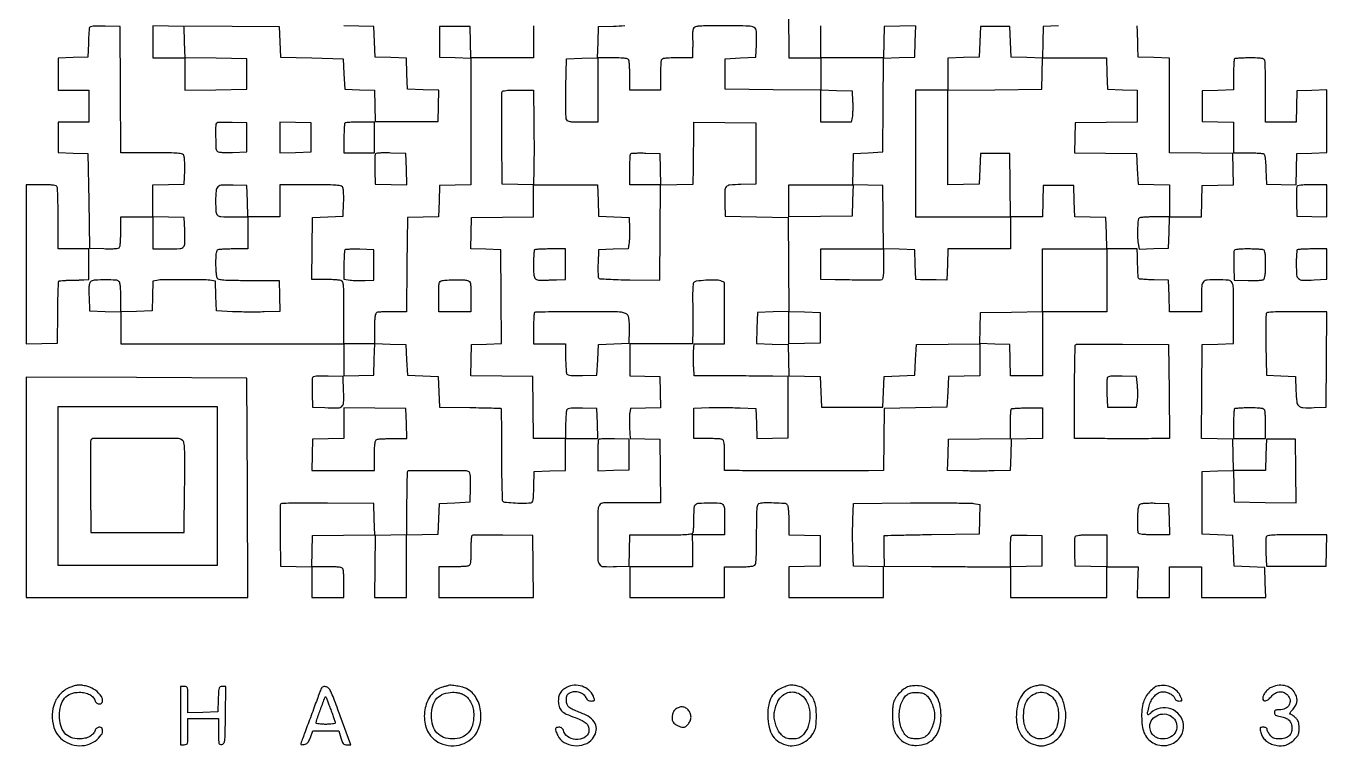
# Model space of a CAD drawing. Extents: x 179 to 1071, y 112 to 1107.
# Drawn here: x 179 to 1071, y 112 to 606 of the extents above; entities that cross this region are included whole.
import ezdxf

# ---------------------------------------------------------------- set-up
doc = ezdxf.new("R2010")
doc.units = 0

msp = doc.modelspace()

# ---------------------------------------------------------------- linework, layer by layer
for points in [[(701.763853, 616.25), (702.027706, 584), (713.013853, 584), (724, 584), (724, 573.033832), (724, 562.067663), (734.75, 561.783832), (745.5, 561.5), (745.80649, 554, -0.008667), (745.879612, 550.890231, -0.00841), (745.846169, 547.748438, -0.008349), (745.724159, 544.987404, -0.030569), (745.511177, 543.25), (744.909374, 540), (734.454687, 540), (724, 540), (724, 550.986336), (724, 561.972671), (691.25, 562.236336), (658.5, 562.5), (658.5, 573), (658.5, 583.5), (669, 584), (679.5, 584.5), (679.795054, 593, 0.016903), (679.80328, 602.188156, 0.255101), (678.236855, 604.84663, 0.131811), (674.599929, 605.879396, 0.003643), (658.048336, 606, 0.001581), (644.770442, 605.958023, 0.021771), (639.964414, 605.718206, 0.070952), (637.582356, 605.147734, 0.225389), (636.494003, 603.981105, 0.035382), (636.260622, 603.013169, 0.017257), (636.094141, 601.752999, 0.017024), (636.010603, 600.424388, 0.023585), (636.032578, 599.231105, -0.011301), (636.095157, 597.775747, -0.00305), (636.128115, 595.466325, -0.003086), (636.133357, 592.843143, -0.003194), (636.105963, 590.25), (636, 584), (625.606989, 584, 0.005351), (620.039857, 583.940414, 0.030363), (617.086379, 583.69735, 0.063068), (615.398405, 583.23239, 0.205218), (614.606989, 582.418213, 0.07203), (614.367894, 581.361889, 0.005915), (614.178303, 578.534475, 0.007831), (614.044305, 575.140776, 0.005951), (614, 571.418213), (614, 562), (603.5, 562), (593, 562), (593, 571.418213, 0.005951), (592.955695, 575.140776, 0.007831), (592.821697, 578.534475, 0.005915), (592.632106, 581.361889, 0.07203), (592.393011, 582.418213, 0.205218), (591.601595, 583.23239, 0.063068), (589.913621, 583.69735, 0.030363), (586.960143, 583.940414, 0.005351), (581.393011, 584), (571, 584), (571, 562), (571, 540), (560.519052, 540, -0.003689), (553.909746, 540.04877, -0.046635), (551.43623, 540.316854, -0.147729), (550.195751, 540.985695, -0.136351), (549.485341, 542.25, -0.054895), (549.275402, 543.840683, -0.002293), (549.178292, 549.567187, -0.003942), (549.14779, 556.365834, -0.002788), (549.216289, 564), (549.5, 583.5), (560.216508, 583.783492), (570.933016, 584.066984), (571.216508, 594.783492), (571.5, 605.5), (581.7397, 605.784869, 0.013482), (589.526579, 606.211819, 0.195806)], [(527, 606), (527, 595), (527, 584), (505.533832, 584), (484.067663, 584), (483.783832, 594.75), (483.5, 605.5), (473, 605.5), (462.5, 605.5), (462.5, 595), (462.5, 584.5), (473.25, 584.216168), (484, 583.932337), (484, 540.5), (484, 497.067663), (473.25, 496.783832), (462.5, 496.5), (462.216508, 485.783492), (461.933016, 475.066984), (451.216508, 474.783492), (440.5, 474.5), (440.236147, 442.25), (439.972294, 410), (430.567934, 410, 0.005959), (426.850679, 409.955694, 0.007839), (423.461455, 409.821697, 0.005926), (420.637792, 409.632097, 0.072001), (419.581787, 409.393011, 0.205218), (418.76761, 408.601595, 0.063068), (418.30265, 406.913621, 0.030363), (418.059586, 403.960143, 0.005351), (418, 398.393011), (418, 388), (407.5, 388), (397, 388), (396.93983, 398.25, -0.001364), (396.925152, 402.921535, -0.000796), (396.931747, 408.523171, -0.000795), (396.956201, 414.132298, -0.001348), (396.996809, 418.828882, 0.008224), (396.97378, 423.339436, 0.017154), (396.777643, 426.847205, 0.017952), (396.447451, 429.452605, 0.133475), (395.934534, 430.578882, 0.152021), (394.880504, 431.26395, 0.036769), (392.81849, 431.684313, 0.024666), (389.684896, 431.930106, 0.007239), (384.857668, 432), (374.960225, 432), (375.230112, 453.25), (375.5, 474.5), (386, 475), (396.5, 475.5), (396.788859, 484.850715, 0.009044), (396.84141, 488.957683, 0.018924), (396.703614, 492.150171, 0.020746), (396.412685, 494.513859, 0.132968), (395.916414, 495.600715, 0.187865), (394.579487, 496.342704, 0.017968), (390.800518, 496.719338, 0.013237), (384.74328, 496.94316, 0.002616), (373.877555, 497), (353, 497), (353, 486), (353, 475), (342.033832, 475), (331.067663, 475), (330.783832, 485.75), (330.5, 496.5), (321.016285, 496.790619, 0.017925), (313.519885, 496.751542, 0.175691), (310.639426, 495.571246, 0.189346), (309.298433, 492.863334, 0.02139), (309, 485.890658, 0.012979), (309.192257, 478.485597, 0.193698), (310.260972, 476.183151, 0.179435), (312.661863, 475.172378, 0.010847), (320.606989, 475), (331, 475), (331, 464), (331, 453), (321.581787, 453, 0.005951), (317.859224, 452.955695, 0.007831), (314.465525, 452.821697, 0.005915), (311.638111, 452.632106, 0.07203), (310.581787, 452.393011, 0.190061), (309.785864, 451.663266, 0.071459), (309.315682, 450.197627, 0.035402), (309.070745, 447.679954, 0.006995), (309.015313, 443.143011, 0.010026), (309.089934, 439.724252, 0.013065), (309.302617, 436.601572, 0.010699), (309.601717, 434.024175, 0.107124), (309.971868, 433.011278, 0.213937), (311.196866, 432.199067, 0.023054), (314.656671, 431.78939, 0.014653), (320.462635, 431.542734, 0.002402), (331.706555, 431.448861), (352.5, 431.375166), (352.783193, 420.750572), (353.066386, 410.125978), (342.283193, 409.812989, -0.005957), (337.359396, 409.728763, -0.003444), (331.436313, 409.738815, -0.003441), (325.492668, 409.830753, -0.005769), (320.5, 410), (309.5, 410.5), (309.215811, 420.678054), (308.931622, 430.856108), (306.215811, 431.332062, 0.040289), (301.431141, 431.778111, 0.002526), (287.244385, 431.882648, 0.002188), (272.891241, 431.853095, 0.049504), (268.784189, 431.418763), (266.068378, 430.856108), (265.784189, 420.678054), (265.5, 410.5), (254.75, 410.216168), (244, 409.932337), (244, 419.843724, 0.007947), (243.9286, 424.33588, 0.020517), (243.692717, 427.569624, 0.024035), (243.322108, 429.838645, 0.170606), (242.75, 430.776142, 0.161872), (240.575079, 431.604626, 0.009909), (233.540202, 431.767716, 0.01196), (226.589914, 431.624825, 0.111422), (223.714442, 430.840142, 0.149979), (222.780465, 429.904911, 0.086966), (222.286502, 428.381197, 0.03711), (222.110229, 425.706652, 0.005268), (222.214442, 420.195786), (222.5, 410.5), (233.25, 410.216168), (244, 409.932337), (244, 398.966168), (244, 388), (320.5, 388), (397, 388), (397, 376.965017), (397, 365.930034), (407.25, 366.215017), (417.5, 366.5), (417.784171, 377.283485), (418.068343, 388.06697), (428.784171, 387.783485), (439.5, 387.5), (440, 377), (440.5, 366.5), (451, 366), (461.5, 365.5), (462, 355), (462.5, 344.5), (483.414282, 344.252384, -0.001613), (491.458792, 344.131188, -0.002619), (498.29212, 343.97038, -0.000395), (504.342878, 343.791482, -0.191037), (504.693248, 343.640085, -0.195791), (504.842618, 343.285515, -0.000187), (504.947117, 334.309265, -0.001812), (505.023944, 324.256515, -0.001106), (505.045373, 312.387701, 0.002429), (505.09849, 300.456831, 0.003811), (505.272153, 290.201511, 0.00108), (505.510101, 281.29643, 0.134831), (505.835026, 280.234465, 0.229937), (507.093376, 279.456348, 0.008001), (512.983208, 278.949801, 0.015289), (519.356243, 278.699747, 0.019668), (525.216168, 278.879639, 0.241101), (526.132555, 279.432929, 0.093391), (526.682064, 280.857316, 0.03447), (527.001839, 283.674162, 0.004432), (527.216168, 289.75), (527.5, 300.5), (538.25, 300.783832), (549, 301.067663), (549, 312.033832), (549, 323), (560.034983, 323), (571.069966, 323), (570.784983, 333.25), (570.5, 343.5), (560.582645, 343.788231, 0.006827), (555.804805, 343.861823, 0.023663), (552.717063, 343.721018, 0.033714), (550.705135, 343.395734, 0.19692), (549.847958, 342.788231, 0.113964), (549.524772, 341.869999, 0.008157), (549.266219, 339.16123, 0.011132), (549.080746, 335.886984, 0.008167), (549.015313, 332.25), (549, 323), (538.019888, 323), (527.039775, 323), (526.769888, 344.25), (526.5, 365.5), (505.216371, 365.769986), (483.932742, 366.039971), (484.216371, 376.769986), (484.5, 387.5), (494.763807, 387.785136), (505.027613, 388.070271), (504.763807, 420.285136), (504.5, 452.5), (494.216527, 452.785353), (483.933054, 453.070705), (484.216527, 463.785353), (484.5, 474.5), (505.75, 474.769888), (527, 475.039775), (527, 486.019888), (527, 497), (548.966168, 497), (570.932337, 497), (571.216168, 486.25), (571.5, 475.5), (582, 475), (592.5, 474.5), (592.748108, 467, -0.007598), (592.803647, 463.89277, -0.007406), (592.765608, 460.758588, -0.007333), (592.651042, 458.007093, -0.027302), (592.459277, 456.284554), (591.922339, 453.069109), (581.711169, 452.784554), (571.5, 452.5), (571.210352, 443.089648, 0.008052), (571.156644, 439.42805, 0.011912), (571.237748, 436.217744, 0.007189), (571.406745, 433.558231, 0.182207), (571.710352, 432.910471, 0.180444), (572.430624, 432.593135, 0.001702), (578.289916, 432.273246, 0.005423), (585.085108, 431.99931, 0.003449), (593, 431.820823), (613.5, 431.5), (613.763623, 464.217376), (614.027245, 496.934753), (625.263623, 497.217376), (636.5, 497.5), (636.628498, 508.5, -0.000011), (636.686514, 513.456964, -0.000007), (636.754941, 519.28553, -0.000007), (636.822713, 525.044777, -0.000012), (636.878498, 529.769888), (637, 540.039775), (658.25, 539.769888), (679.5, 539.5), (679.5, 518.5), (679.5, 497.5), (669.2603, 497.215131, 0.013827), (661.45705, 496.781878, 0.200378), (659.051258, 495.533568, 0.174565), (658.074823, 492.86687, 0.010012), (658.204946, 484), (658.5, 475.5), (680, 475), (701.5, 474.5), (701.763808, 442.283972), (702.027617, 410.067944), (691.263808, 409.783972), (680.5, 409.5), (680.216515, 398.784171), (679.93303, 388.068343), (690.716515, 387.784171), (701.5, 387.5), (701.783492, 376.783492), (702.066984, 366.066984), (712.783492, 365.783492), (723.5, 365.5), (724, 355), (724.5, 344.5), (745.5, 344.5), (766.5, 344.5), (767, 355), (767.5, 365.5), (778, 366), (788.5, 366.5), (789, 377), (789.5, 387.5), (811.25, 387.769502), (833, 388.039005), (833, 377.053334), (833, 366.067663), (822.25, 365.783832), (811.5, 365.5), (811, 355), (810.5, 344.5), (789, 344), (767.5, 343.5), (767.230112, 322.25), (766.960225, 301), (756.730112, 300.950307, -0.001141), (744.283234, 300.918239, -0.000117), (714.832435, 300.916414, -0.000146), (685.456388, 300.930018, -0.000653), (668.25, 300.965483), (658, 301), (658, 311.393011, 0.005351), (657.940414, 316.960143, 0.030363), (657.69735, 319.913621, 0.063068), (657.23239, 321.601595, 0.205218), (656.418213, 322.393011, 0.070946), (655.373807, 322.631778, 0.006338), (652.68135, 322.821697, 0.008159), (649.449196, 322.955669, 0.006277), (645.918213, 323), (637, 323), (637, 333.435662), (637, 343.871323), (647.364997, 344.185662, -0.006238), (652.119169, 344.270498, -0.003526), (657.882746, 344.260788, -0.003519), (663.695685, 344.169083, -0.005772), (668.614997, 344), (679.5, 343.5), (679.785353, 333.216527), (680.070705, 322.933054), (690.785353, 323.216527), (701.5, 323.5), (701.5, 344.5), (701.5, 365.5), (691, 365.703106, 0.002222), (685.531129, 365.784588, 0.00067), (677.221404, 365.860325, 0.000672), (667.90201, 365.920247, 0.00073), (658.838821, 365.953106), (637.177642, 366), (636.838821, 371.75, -0.008521), (636.73075, 374.332966, -0.005363), (636.688317, 377.353125, -0.005383), (636.710439, 380.325789, -0.009826), (636.80226, 382.75), (637.104519, 388), (647.55226, 388), (658, 388), (658, 409.024751), (658, 430.049502), (655.402241, 431.037168, 0.089812), (651.769348, 431.713937, 0.018315), (645.205089, 431.506493, 0.013048), (638.612497, 430.882879, 0.216562), (636.775859, 429.764536, 0.128096), (636.442793, 428.830441, 0.007465), (636.220914, 425.787083, 0.010923), (636.088633, 422.11438, 0.007797), (636.094546, 418, -0.002307), (636.153254, 413.272039, -0.001431), (636.180693, 407.720313, -0.001435), (636.176371, 402.239789, -0.00259), (636.136688, 397.75), (636, 388), (614.5, 388), (593, 388), (593, 377.034983), (593, 366.069966), (603.25, 365.784983), (613.5, 365.5), (613.783473, 354.785353), (614.066946, 344.070705), (603.791339, 343.785353), (593.515732, 343.5), (593.007866, 340.64126, 0.031897), (592.831638, 339.075052, 0.007663), (592.74548, 336.461117, 0.007839), (592.739627, 333.451725, 0.007699), (592.827811, 330.425384), (593.155621, 323.068248), (603.327811, 322.784124), (613.5, 322.5), (613.769502, 300.75), (614.039005, 279), (604.269502, 278.881396, -0.00267), (599.829349, 278.851207, -0.00158), (594.53079, 278.860221, -0.00158), (589.242198, 278.902645, -0.002715), (584.835316, 278.975862, 0.015625), (575.026966, 278.88558, 0.247224), (572.231706, 277.265838, 0.137115), (571.131394, 273.556388, 0.003956), (571, 256.951664, 0.003643), (571.120604, 240.400071, 0.131811), (572.15337, 236.763145, 0.255101), (574.811844, 235.19672, 0.016903), (584, 235.204946), (592.5, 235.5), (592.783832, 246.25), (593.067663, 257), (614.426843, 257, 0.002049), (626.527804, 257.049581, 0.015924), (632.170055, 257.275619, 0.030077), (635.33804, 257.696308, 0.258602), (636.393011, 258.581787, 0.070792), (636.631732, 259.624523, 0.006399), (636.821697, 262.298855, 0.008206), (636.955666, 265.509236, 0.006324), (637, 269.0144, -0.013474), (637.179321, 275.667368, -0.192867), (638.15893, 277.775752, -0.178564), (640.356168, 278.708327, -0.011241), (647.5, 278.890559, -0.012975), (654.67426, 278.72606, -0.197542), (656.878189, 277.691359, -0.17721), (657.840537, 275.356967, -0.010061), (658, 267.432612), (658, 257), (646.939812, 257), (635.879624, 257), (636.005865, 248.25, -0.001027), (636.04936, 244.734939, -0.001212), (636.07562, 241.409375, -0.001058), (636.085045, 238.601305, -0.007648), (636.066053, 237.25), (636, 235), (614.5, 235), (593, 235), (593, 224.5), (593, 214), (625.5, 214), (658, 214), (658, 224.5), (658, 235), (667.8, 235, 0.008695), (672.071747, 235.074295, 0.018472), (675.369558, 235.311224, 0.019349), (677.799696, 235.671932, 0.150969), (678.8, 236.2, 0.17439), (679.389768, 237.45245, 0.009688), (679.720287, 241.827164, 0.01072), (679.937595, 248.106122, 0.003289), (680, 257.593011, -0.002197), (680.050113, 268.997733, -0.01678), (680.277098, 274.354935, -0.03233), (680.70203, 277.358607, -0.255133), (681.581787, 278.393011, -0.087326), (684.868036, 279.032511, -0.012209), (691.81935, 278.98781, -0.008428), (698.924892, 278.648595, -0.182186), (700.8, 277.8, -0.150842), (701.32772, 276.800954, -0.01939), (701.688563, 274.376818, -0.018512), (701.925628, 271.088767, -0.008739), (702, 266.833832), (702, 257.067663), (712.75, 256.783832), (723.5, 256.5), (723.5, 246), (723.5, 235.5), (712.75, 235.216168), (702, 234.932337), (702, 224.466168), (702, 214), (734.5, 214), (767, 214), (767, 224.465017), (767, 234.930034), (756.75, 235.215017), (746.5, 235.5), (746, 246.25, -0.007319), (745.844124, 251.143845, -0.004301), (745.79375, 257, -0.004301), (745.844124, 262.856155, -0.007319), (746, 267.75), (746.5, 278.5), (785.5, 278.793658, -0.00153), (800.753032, 278.861826, -0.00218), (814.302248, 278.821847, -0.001205), (825.751832, 278.710561, -0.032341), (828.78425, 278.477249), (833.0685, 277.867182), (832.78425, 267.683591), (832.5, 257.5), (800, 256.965202, 0.000606), (787.518409, 256.744669, 0.000998), (776.963161, 256.524285, 0.000068), (767.475734, 256.305952, 0.157185), (767.215017, 256.215202, 0.234244), (767.1028, 255.990866, 0.000908), (767.097461, 253.052278, 0.004294), (767.126293, 249.695103, 0.002655), (767.215017, 245.75), (767.5, 235.5), (800, 235.282624, 0.000109), (813.230954, 235.197011, 0.000118), (826.110937, 235.119518, 0.000111), (837.151515, 235.05815, 0.000575), (843.25, 235.032624), (854, 235), (854, 224.5), (854, 214), (887, 214), (920, 214), (920, 224.5), (920, 235), (930.75, 235.00211), (941.5, 235.00422), (941.185662, 224.50211), (940.871323, 214), (951.935662, 214), (963, 214), (963, 224.5), (963, 235), (974, 235), (985, 235), (985, 224.5), (985, 214), (1007.034983, 214), (1029.069966, 214), (1028.784983, 224.25), (1028.5, 234.5), (1018, 235), (1007.5, 235.5), (1007, 246), (1006.5, 256.5), (996, 257), (985.5, 257.5), (985.5, 279), (985.5, 300.5), (996.215829, 300.783485), (1006.931657, 301.06697), (1007.215829, 290.283485), (1007.5, 279.5), (1028.769558, 279.230055), (1050.039116, 278.960111), (1049.769558, 300.730055), (1049.5, 322.5), (1039.5, 322.5), (1029.5, 322.5), (1029.216168, 311.75), (1028.932337, 301), (1018, 301), (1007.067663, 301), (1006.783832, 311.75), (1006.5, 322.5), (995.736192, 322.783972), (984.972383, 323.067944), (985.236192, 355.283972), (985.5, 387.5), (996.25, 387.783832), (1007, 388.067663), (1007, 409.425424, 0.003011), (1006.898961, 426.201687, 0.114222), (1006.008379, 429.848775, 0.257962), (1003.593659, 431.496944, 0.020984), (995.66448, 431.909946, 0.021827), (988.997011, 431.686028, 0.193554), (986.412501, 430.406825, 0.168142), (985.238479, 427.595967, 0.015622), (985, 419.964816), (985, 410), (974.033832, 410), (963.067663, 410), (962.783832, 420.75), (962.5, 431.5), (952.560598, 431.772735, -0.005103), (948.710893, 431.917699, -0.007801), (945.376729, 432.129521, -0.003444), (942.555841, 432.372536, -0.174895), (942.062331, 432.604335, -0.174373), (941.694292, 433.38585, -0.008212), (941.462677, 436.333159, -0.008696), (941.264525, 440.772269, -0.002012), (941.091064, 448.25), (941, 453), (930.533832, 453), (920.067663, 453), (919.783832, 463.75), (919.5, 474.5), (908.783492, 474.783492), (898.066984, 475.066984), (897.783492, 485.783492), (897.5, 496.5), (887, 496.5), (876.5, 496.5), (876.216168, 485.75), (875.932337, 475), (864.985671, 475), (854.039005, 475), (853.769502, 496.75), (853.5, 518.5), (843.5, 518.5), (833.5, 518.5), (833, 508), (832.5, 497.5), (821.75, 497.216168), (811, 496.932337), (811, 529.452315), (811, 561.972294), (843.25, 562.236147), (875.5, 562.5), (875.783832, 573.25), (876.067663, 584), (898, 584), (919.932337, 584), (920.216168, 573.25), (920.5, 562.5), (930.75, 562.215017), (941, 561.930034), (941, 550.984905), (941, 540.039775), (919.75, 539.769888), (898.5, 539.5), (898.215238, 529.269989), (897.930475, 519.039978), (919.215238, 518.769989), (940.5, 518.5), (941, 508), (941.5, 497.5), (952.25, 497.216168), (963, 496.932337), (963, 485.966168), (963, 475), (953.25, 474.984687, 0.006985), (949.434444, 474.925385, 0.009869), (946.039527, 474.758058, 0.006436), (943.21842, 474.526619, 0.123654), (942.395198, 474.234687, 0.22733), (941.570843, 472.849709, 0.011236), (941.203683, 467.407237, 0.018767), (941.161059, 461.616622, 0.030427), (941.608262, 456.716051), (942.187267, 452.932101), (952.343634, 453.216051), (962.5, 453.5), (962.783832, 464.25), (963.067663, 475), (974, 475), (984.932337, 475), (985.216168, 485.75), (985.5, 496.5), (996.283485, 496.784171), (1007.06697, 497.068343), (1006.783485, 507.784171), (1006.5, 518.5), (984.75, 518.769502), (963, 519.039005), (963, 551.485671), (963, 583.932337), (952.25, 584.216168), (941.5, 584.5), (941.3804, 591.5, 0.000823), (941.325049, 594.454977, 0.000719), (941.257628, 597.545313, 0.000723), (941.188645, 600.337865, 0.002154), (941.1304, 602.25), (941, 606)], [(887, 606), (876.5, 605.5), (876.215829, 594.716515), (875.931657, 583.93303), (865.215829, 584.216515), (854.5, 584.5), (854, 595), (853.5, 605.5), (843.5, 605.5), (833.5, 605.5), (833, 595), (832.5, 584.5), (821.75, 584.216168), (811, 583.932337), (811, 572.966168), (811, 562), (800, 562), (789, 562), (789, 518.5), (789, 475), (821.5, 475), (854, 475), (854, 464), (854, 453), (832.533832, 453), (811.067663, 453), (810.783832, 442.279882), (810.5, 431.559765), (803, 431.722392, 0.000144), (799.892804, 431.78887, 0.000141), (796.758714, 431.854135, 0.000139), (794.005162, 431.909938, 0.000526), (792.284983, 431.942509), (789.069966, 432), (788.784983, 442.25), (788.5, 452.5), (777.769409, 452.783635), (767.038817, 453.06727), (766.769409, 474.783635), (766.5, 496.5), (756.216527, 496.785353), (745.933054, 497.070705), (746.216527, 507.785353), (746.5, 518.5), (756.5, 519), (766.5, 519.5), (766.763809, 551.716308), (767.027617, 583.932617), (777.763809, 584.216308), (788.5, 584.5), (788.783492, 595.216508), (789.066984, 605.933016)]]:
    msp.add_lwpolyline(points, format="xyb")
for points in [[(222.498782, 604.785181, 0.066218), (222.303614, 603.892437, 0.003802), (222.091725, 601.086897, 0.005744), (221.902716, 597.73264, 0.004185), (221.766667, 594), (221.5, 584.5), (211.25, 584.215017), (201, 583.930034), (201, 572.965017), (201, 562), (211.5, 562), (222, 562), (222, 551), (222, 540), (211.5, 540), (201, 540), (201, 529.534983), (201, 519.069966), (211.25, 518.784983), (221.5, 518.5), (222, 486), (222.5, 453.5), (232.417355, 453.211769, 0.006827), (237.195195, 453.138177, 0.023663), (240.282937, 453.278982, 0.033714), (242.294865, 453.604266, 0.19692), (243.152042, 454.211769, 0.115445), (243.475649, 455.139851, 0.007585), (243.733781, 457.985645, 0.010675), (243.919286, 461.421391, 0.007755), (243.984687, 465.25), (244, 475), (255, 475), (266, 475), (266, 464), (266, 453), (276.480948, 453, 0.01319), (284.50249, 453.211645, 0.203196), (286.933469, 454.397028, 0.179688), (287.928151, 457.034911, 0.009927), (287.795054, 466), (287.5, 474.5), (276.75, 474.783832), (266, 475.067663), (266, 486), (266, 496.932337), (276.75, 497.216168), (287.5, 497.5), (287.788859, 506.850715, 0.009044), (287.84141, 510.957683, 0.018924), (287.703614, 514.150171, 0.020746), (287.412685, 516.513859, 0.132968), (286.916414, 517.600715, 0.187846), (285.579686, 518.342659, 0.017979), (281.802428, 518.719322, 0.013243), (275.747993, 518.943154, 0.002617), (264.888178, 519), (244.021245, 519), (243.760623, 562.25), (243.5, 605.5), (233.232115, 605.785181, 0.00611), (228.2113, 605.863241, 0.024061), (225.121496, 605.724765, 0.036106), (223.18843, 605.402722, 0.251634)], [(1007.666667, 583.333333, 0.178489), (1007.399823, 582.754766, 0.004541), (1007.195833, 579.837021, 0.009138), (1007.048278, 576.362473, 0.006042), (1007, 572.367165), (1007, 562.067663), (996.25, 561.783832), (985.5, 561.5), (985.5, 551), (985.5, 540.5), (996.25, 540.216168), (1007, 539.932337), (1007, 529.466168), (1007, 519), (1016.75, 518.984687, -0.007309), (1020.573123, 518.922789, -0.010173), (1023.991726, 518.747767, -0.006962), (1026.827893, 518.504905, -0.117226), (1027.711195, 518.199653, -0.199883), (1028.262532, 517.411, -0.01918), (1028.684251, 515.055937, -0.019108), (1029.012968, 511.800174, -0.00836), (1029.211195, 507.464966), (1029.5, 497.5), (1039.715817, 497.215394), (1049.931635, 496.930789), (1050.215817, 507.715394), (1050.5, 518.5), (1060.75, 518.784983), (1071, 519.069966), (1071, 540.569966), (1071, 562.069966), (1060.75, 561.784983), (1050.5, 561.5), (1050.216168, 550.75), (1049.932337, 540), (1039.466168, 540), (1029, 540), (1029, 560.418213, 0.002771), (1028.956005, 568.357109, 0.004125), (1028.821697, 575.303225, 0.001841), (1028.636631, 581.220565, 0.083055), (1028.393011, 582.418213, 0.199759), (1027.624187, 583.225925, 0.066055), (1026.020372, 583.693741, 0.032092), (1023.231606, 583.939041, 0.005893), (1018.059678, 584, 0.006396), (1014.284117, 583.951702, 0.009619), (1010.994614, 583.804167, 0.005003), (1008.240534, 583.599816, 0.177151)], [(527.212814, 540.25, -0.001716), (527.301905, 531.132023, -0.001561), (527.332164, 521.721414, -0.001561), (527.306664, 513.305981, -0.005048), (527.215829, 507.716515), (526.931657, 496.93303), (516.215829, 497.216515), (505.5, 497.5), (505.235201, 528.490243, -0.00149), (505.168607, 540.460077, -0.00234), (505.19019, 550.747155, -0.000598), (505.261817, 559.729866, -0.089548), (505.453816, 560.740243, -0.248921), (506.146853, 561.343758, -0.028577), (508.253878, 561.708473, -0.022038), (511.481017, 561.93535, -0.006529), (516.431429, 562), (526.925628, 562)], [(309.699448, 539.366114, 0.195866), (309.0487, 537.820769, 0.004871), (309.033171, 530.011814, 0.006232), (309.18804, 522.352479, 0.133966), (309.847958, 520.211769, 0.19692), (310.705135, 519.604266, 0.033714), (312.717063, 519.278982, 0.023663), (315.804805, 519.138177, 0.006827), (320.582645, 519.211769), (330.5, 519.5), (330.5, 529.5), (330.5, 539.5), (320.449448, 539.782781, 0.006672), (316.547259, 539.840477, 0.010046), (313.145783, 539.777033, 0.005301), (310.300668, 539.636532, 0.183378)], [(397.666667, 539.333333, 0.177413), (397.400114, 538.758552, 0.004912), (397.195833, 535.973958, 0.009526), (397.048294, 532.649913, 0.006327), (397, 528.833333), (397, 519), (407.5, 519), (418, 519), (418, 529.5), (418, 540), (408.166667, 540, 0.006327), (404.350087, 539.951706, 0.009526), (401.026042, 539.804167, 0.004912), (398.241448, 539.599886, 0.177413)], [(418.442274, 517.710164, 0.081166), (418.248144, 516.773814, 0.005233), (418.158783, 513.980936, 0.007531), (418.137174, 510.634259, 0.005535), (418.210159, 506.924983), (418.5, 497.5), (429.284178, 497.215822), (440.068357, 496.931643), (439.784178, 507.715822), (439.5, 518.5), (429.232115, 518.785181, 0.005823), (424.049899, 518.868732, 0.025951), (421.012272, 518.724596, 0.043922), (419.172333, 518.376284, 0.236652)], [(613.783832, 507.75), (614.067663, 497), (603.533832, 497), (593, 497), (593, 507.333333, -0.006326), (593.050742, 511.343969, -0.009524), (593.20576, 514.83701, -0.00491), (593.420396, 517.763196, -0.177417), (593.700461, 518.367127, -0.182377), (594.297812, 518.637197, -0.005798), (597.000338, 518.778463, -0.010544), (600.240283, 518.841782, -0.007041), (603.950461, 518.783794), (613.5, 518.5)], [(179, 442.466168), (179, 387.932337), (189.75, 388.216168), (200.5, 388.5), (200.750715, 409.417382, -0.002433), (200.88652, 417.475837, -0.003897), (201.089499, 424.351999, -0.000871), (201.324466, 430.366282, -0.188332), (201.551954, 430.885288, -0.168138), (202.01207, 431.108821, -0.006586), (203.908523, 431.31042, -0.011054), (206.194546, 431.472143, -0.007516), (208.801239, 431.559471, 0.001288), (211.604257, 431.61844, 0.001184), (214.486927, 431.693346, 0.001182), (217.057502, 431.772316, 0.003909), (218.75, 431.841565), (222, 432), (222, 442.5), (222, 453), (211.5, 453), (201, 453), (201, 473.418213, 0.002771), (200.956005, 481.357109, 0.004125), (200.821697, 488.303225, 0.001841), (200.636631, 494.220565, 0.083055), (200.393011, 495.418213, 0.205218), (199.601595, 496.23239, 0.063068), (197.913621, 496.69735, 0.030363), (194.960143, 496.940414, 0.005351), (189.393011, 497), (179, 497)], [(1050.428774, 495.674983, 0.081654), (1050.239658, 494.758353, 0.005045), (1050.154817, 491.970602, 0.007376), (1050.136178, 488.631743, 0.005394), (1050.210159, 484.924983), (1050.5, 475.5), (1060.75, 475.215017), (1071, 474.930034), (1071, 485.965017), (1071, 497), (1060.968615, 497, 0.006617), (1056.110732, 496.935704, 0.024652), (1053.062387, 496.704307, 0.036397), (1051.136967, 496.31837, 0.237787)], [(397.700461, 452.367127, 0.175911), (397.420808, 451.768672, 0.00544), (397.20576, 449.017239, 0.010058), (397.050765, 445.722285, 0.006723), (397, 441.946877), (397, 432.227088), (401.25, 431.678733, 0.016067), (403.301178, 431.480832, 0.00715), (406.014062, 431.345746, 0.007069), (408.891945, 431.284394, 0.009493), (411.5, 431.31519), (417.5, 431.5), (417.5, 442), (417.5, 452.5), (407.950461, 452.783794, 0.007041), (404.240283, 452.841782, 0.010544), (401.000338, 452.778463, 0.005798), (398.297812, 452.637197, 0.182377)], [(527.666667, 452.333333, 0.175801), (527.400534, 451.764128, 0.005479), (527.195833, 449.156801, 0.010096), (527.048318, 446.033718, 0.006752), (527, 442.455778, 0.012108), (527.161136, 435.802876, 0.114126), (527.933682, 433.072111, 0.219646), (529.629927, 431.821263, 0.061397), (533, 431.549936, -0.002153), (534.76833, 431.61716, -0.000756), (537.307812, 431.698908, -0.000751), (540.100539, 431.780385, -0.000879), (542.75, 431.849041), (549, 432), (549, 442.5), (549, 453), (538.666667, 453, 0.006022), (534.658388, 452.951724, 0.009111), (531.172917, 452.804167, 0.004516), (528.245497, 452.600197, 0.178563)], [(767, 442.606989, -0.0065), (766.936231, 437.702047, -0.022428), (766.711209, 434.531327, -0.029444), (766.349607, 432.481031, -0.270044), (765.75, 431.851361, -0.06828), (764.222702, 431.626786, -0.002478), (758.328153, 431.599147, -0.002922), (749.432591, 431.653525, -0.000602), (733.75, 431.859937), (724, 432), (724, 442.5), (724, 453), (745.5, 453), (767, 453)], [(1007.428774, 451.674983, 0.081576), (1007.239739, 450.759462, 0.005094), (1007.154817, 447.988533, 0.007418), (1007.136181, 444.669392, 0.005431), (1007.210159, 440.986027), (1007.5, 431.622087), (1016.955148, 431.358856, 0.009479), (1020.890294, 431.323927, 0.016315), (1024.164352, 431.463843, 0.014932), (1026.70852, 431.732474, 0.140327), (1027.705148, 432.170257, 0.161462), (1028.299991, 433.123468, 0.028315), (1028.686102, 435.231747, 0.022583), (1028.927309, 438.264832, 0.00855), (1029, 442.515456, 0.006325), (1028.937985, 447.417502, 0.033385), (1028.690975, 450.093468, 0.068138), (1028.221211, 451.640217, 0.195813), (1027.418213, 452.393011, 0.071017), (1026.373035, 452.631799, 0.006311), (1023.672131, 452.821697, 0.008138), (1020.429836, 452.955671, 0.006256), (1016.886828, 453, 0.00776), (1012.608242, 452.933591, 0.027044), (1009.856159, 452.698783, 0.040259), (1008.104992, 452.30781, 0.229995)], [(1050.666667, 452.333333, 0.17604), (1050.400473, 451.763307, 0.005394), (1050.195833, 449.131169, 0.010012), (1050.048314, 445.979912, 0.006689), (1050, 442.368517, 0.017724), (1050.255816, 435.154068, 0.199394), (1051.513227, 432.644681, 0.178397), (1054.25107, 431.615471, 0.013692), (1062.25, 431.782559), (1071, 432.205232), (1071, 442.602616), (1071, 453), (1061.166667, 453, 0.006327), (1057.350087, 452.951706, 0.009526), (1054.026042, 452.804167, 0.004912), (1051.241448, 452.599886, 0.177413)], [(481.75, 431.369714, -0.133542), (483.013227, 430.634057, -0.144985), (483.681309, 429.381438, -0.046747), (483.950532, 426.911711, -0.003789), (484, 420.383369), (484, 410), (473, 410), (462, 410), (462, 420.430449, -0.003613), (462.047728, 427.03584, -0.047478), (462.314316, 429.464347, -0.155954), (462.985053, 430.653292, -0.140275), (464.25, 431.294267, -0.036864), (467.752657, 431.704483, -0.009645), (473.413133, 431.838101, -0.008387), (479.032139, 431.768076, -0.058216)], [(527.666737, 409.333404, 0.178561), (527.399846, 408.754521, 0.004516), (527.195854, 405.827104, 0.009112), (527.048282, 402.341617, 0.006022), (527, 398.333333), (527, 388), (538, 388), (549, 388), (549.015313, 378.25, 0.007755), (549.080714, 374.421391, 0.010675), (549.266219, 370.985645, 0.007585), (549.524351, 368.139851, 0.115445), (549.847958, 367.211769, 0.19692), (550.705135, 366.604266, 0.033714), (552.717063, 366.278982, 0.023663), (555.804805, 366.138177, 0.006827), (560.582645, 366.211769), (570.5, 366.5), (571, 377), (571.5, 387.5), (582, 388), (592.5, 388.5), (592.788833, 397.243181, 0.036481), (592.449075, 405.752465, 0.279804), (590.105656, 408.781351, 0.089314), (584.615258, 409.828705, 0.002344), (559.647713, 409.969876, 0.001995), (547.594639, 409.93344, 0.003222), (537.336178, 409.795397, 0.000589), (528.302217, 409.604952, 0.193134)], [(1029.447199, 408.723, 0.088003), (1029.255956, 407.733152, 0.001312), (1029.180843, 401.807175, 0.003516), (1029.16003, 394.911562, 0.002311), (1029.228584, 386.973), (1029.5, 366.5), (1039.5, 366), (1049.5, 365.5), (1049.78602, 355.765906, 0.018563), (1050.288309, 348.223421, 0.181953), (1051.69017, 345.419268, 0.179528), (1054.602547, 344.215405, 0.01798), (1062.259538, 344.209712), (1070.5, 344.5), (1070.763664, 377.25), (1071.027329, 410), (1050.48228, 410, 0.002749), (1040.200895, 409.943472, 0.01241), (1034.20111, 409.728498, 0.012788), (1030.313257, 409.392499, 0.280154)], [(962.763853, 355.25), (963.027706, 323), (952.763853, 322.926805, -0.00126), (944.527276, 322.888824, -0.000694), (934.455126, 322.881746, -0.00058), (922.339842, 322.904102, -0.000334), (907.75, 322.957682), (898, 323), (898, 354.833333, -0.002001), (898.049029, 367.086392, -0.003231), (898.199888, 377.515513, -0.000593), (898.402981, 386.698691, -0.192864), (898.680468, 387.347135, -0.194926), (899.328722, 387.621499, -0.000608), (908.434599, 387.750224, -0.003285), (918.778546, 387.815907, -0.002034), (930.930468, 387.763802), (962.5, 387.5)], [(375.442274, 364.710164, 0.081166), (375.248144, 363.773814, 0.005233), (375.158783, 360.980936, 0.007531), (375.137174, 357.634259, 0.005535), (375.210159, 353.924983), (375.5, 344.5), (384, 344.204946, 0.009619), (393.028591, 344.065344, 0.179386), (395.650621, 345.048609, 0.210395), (396.785832, 347.4457, 0.013848), (396.784677, 355.277755), (396.5, 365.5), (386.232115, 365.785181, 0.005823), (381.049899, 365.868732, 0.025951), (378.012272, 365.724596, 0.043922), (376.172333, 365.376284, 0.236652)], [(920.44275, 364.711405, 0.081149), (920.248444, 363.774362, 0.00524), (920.158923, 360.981301, 0.007536), (920.137209, 357.634347, 0.00554), (920.210159, 353.924983), (920.5, 344.5), (930.5, 344.5), (940.5, 344.5), (941.08534, 348.886315, 0.022863), (941.269448, 350.99849, 0.010307), (941.326793, 353.780045, 0.01018), (941.266834, 356.724741, 0.013684), (941.08534, 359.386315), (940.5, 365.5), (930.732592, 365.786422, 0.006215), (925.820487, 365.869374, 0.027145), (922.9185, 365.724677, 0.046335), (921.158442, 365.373938, 0.232847)], [(397, 333.553719), (397, 323.067663), (386.25, 322.783832), (375.5, 322.5), (375.216168, 311.75), (374.932337, 301), (396.466168, 301), (418, 301), (418, 311.393011, -0.005351), (418.059586, 316.960143, -0.030363), (418.30265, 319.913621, -0.063068), (418.76761, 321.601595, -0.205218), (419.581787, 322.393011, -0.072102), (420.638915, 322.632129, -0.005887), (423.475801, 322.821697, -0.007809), (426.880803, 322.955696, -0.005929), (430.616771, 323), (440.069966, 323), (439.784983, 333.25), (439.5, 343.5), (418.25, 343.769888), (397, 344.039775)], [(876, 333.533832), (876, 323.067663), (865.25, 322.783832), (854.5, 322.5), (854.217057, 311.837601), (853.934114, 301.175203), (842.896523, 300.837601, -0.004776), (837.911622, 300.732779, -0.002919), (832.027905, 300.699624, -0.002925), (826.198828, 300.734914, -0.005192), (821.396568, 300.841971), (810.934202, 301.183942), (811.217101, 311.841971), (811.5, 322.5), (832.75, 322.769888), (854, 323.039775), (854, 332.853221, -0.006339), (854.048294, 336.662176, -0.009543), (854.195833, 339.9798, -0.004928), (854.400127, 342.75872, -0.177365), (854.666667, 343.333333, -0.178563), (855.245497, 343.600197, -0.004516), (858.172917, 343.804167, -0.009111), (861.658388, 343.951724, -0.006022), (865.666667, 344), (876, 344)], [(1007.666667, 343.333333, 0.177413), (1007.400114, 342.758552, 0.004912), (1007.195833, 339.973958, 0.009526), (1007.048294, 336.649913, 0.006327), (1007, 332.833333), (1007, 323), (1018, 323), (1029, 323), (1029, 331.918213, 0.006277), (1028.955669, 335.449196, 0.008159), (1028.821697, 338.68135, 0.006338), (1028.631778, 341.373807, 0.070946), (1028.393011, 342.418213, 0.199759), (1027.624187, 343.225925, 0.066055), (1026.020372, 343.693741, 0.032092), (1023.231606, 343.939041, 0.005893), (1018.059678, 344, 0.006396), (1014.284117, 343.951702, 0.009619), (1010.994614, 343.804167, 0.005003), (1008.240534, 343.599816, 0.177151)], [(223.453816, 321.740243, 0.089548), (223.261817, 320.729866, 0.000598), (223.19019, 311.747155, 0.00234), (223.168607, 301.460077, 0.00149), (223.235201, 289.490243), (223.5, 258.5), (255.5, 258.5), (287.5, 258.5), (287.765726, 289.5, 0.001225), (287.879013, 308.006621, 0.012082), (287.71941, 315.793845, 0.024457), (287.315418, 320.099227, 0.201729), (286.324597, 321.75, 0.157681), (282.495237, 323.016106, 0.001671), (254.221233, 323.106234, 0.001077), (225.335041, 323.03952, 0.309316)], [(571.699448, 322.366114, 0.177529), (571.419756, 321.762646, 0.004871), (571.205463, 318.826775, 0.009484), (571.050667, 315.323038, 0.006296), (571, 311.299502), (571, 300.932337), (581.75, 301.216168), (592.5, 301.5), (592.5, 312), (592.5, 322.5), (582.449448, 322.782781, 0.006672), (578.547259, 322.840477, 0.010046), (575.145783, 322.777033, 0.005301), (572.300668, 322.636532, 0.183378)], [(440.63023, 300.296897, 0.190314), (440.374257, 299.706774, 0.001102), (440.18513, 293.595068, 0.004415), (440.045455, 286.577646, 0.002768), (440, 278.367165), (440, 257.067663), (429.25, 256.783832), (418.5, 256.5), (418.230112, 235.25), (417.960225, 214), (428.980112, 214), (440, 214), (440, 235.466168), (440, 256.932337), (450.75, 257.216168), (461.5, 257.5), (462, 268), (462.5, 278.5), (473, 279), (483.5, 279.5), (483.788231, 289.417355, 0.006803), (483.862102, 294.198529, 0.023727), (483.721431, 297.281172, 0.033896), (483.39626, 299.285753, 0.199357), (482.788231, 300.133611, 0.137542), (480.491415, 300.798393, 0.001124), (461.490399, 300.914689, 0.000837), (442.225154, 300.957046, 0.199049)], [(353.434825, 277.690751, 0.088201), (353.248346, 276.723524, 0.001254), (353.177208, 270.797702, 0.003436), (353.159128, 263.909309, 0.002252), (353.228584, 255.973), (353.5, 235.5), (364.25, 235.216168), (375, 234.932337), (375, 224.466168), (375, 214), (386, 214), (397, 214), (397, 222.918213, 0.006277), (396.955669, 226.449196, 0.008159), (396.821697, 229.68135, 0.006338), (396.631778, 232.373807, 0.070946), (396.393011, 233.418213, 0.205485), (395.600474, 234.232706, 0.062919), (393.908208, 234.697521, 0.03028), (390.946379, 234.940479, 0.005326), (385.359179, 235), (374.932337, 235), (375.216168, 245.75), (375.5, 256.5), (396.783629, 256.769986), (418.067258, 257.039971), (417.783629, 267.769986), (417.5, 278.5), (385.70624, 278.717752, 0.001676), (369.653474, 278.773895, 0.00799), (360.482501, 278.628675, 0.00578), (354.357261, 278.362835, 0.295544)], [(962.783832, 267.75), (963.067663, 257), (952.640821, 257, -0.00628), (947.573325, 257.063651, -0.023847), (944.416011, 257.293925, -0.034974), (942.42458, 257.677759, -0.240498), (941.70593, 258.32395, -0.077439), (941.511884, 259.226218, -0.005429), (941.391495, 261.818325, -0.007586), (941.328126, 264.926847, -0.005637), (941.348942, 268.36053, -0.008361), (941.494775, 272.640834, -0.029485), (941.796132, 275.376083, -0.046789), (942.26938, 277.139469, -0.1602), (943, 278.055243, -0.117185), (944.031666, 278.427605, -0.011309), (946.703125, 278.669919, -0.013884), (949.943633, 278.799846, -0.010538), (953.5, 278.768663), (962.5, 278.5)], [(484.686388, 256.353055, 0.176438), (484.412214, 255.764757, 0.005253), (484.201626, 253.011179, 0.009872), (484.049737, 249.71726, 0.006584), (484, 245.940322, -0.005893), (483.939041, 240.768394, -0.032092), (483.693741, 237.979628, -0.066055), (483.225925, 236.375813, -0.199759), (482.418213, 235.606989, -0.07203), (481.361889, 235.367894, -0.005915), (478.534475, 235.178303, -0.007831), (475.140776, 235.044305, -0.005951), (471.418213, 235), (462, 235), (462, 224.5), (462, 214), (494.519888, 214), (527.039775, 214), (526.769888, 235.25), (526.5, 256.5), (505.936388, 256.769721, 0.003162), (498.00418, 256.823589, 0.005018), (491.21171, 256.758585, 0.001402), (485.323998, 256.626628, 0.192368)], [(875.5, 246), (875.5, 235.5), (864.75, 235.216168), (854, 234.932337), (854, 245.299502, -0.006296), (854.050667, 249.323038, -0.009484), (854.205463, 252.826775, -0.004871), (854.419756, 255.762646, -0.177529), (854.699448, 256.366114, -0.183378), (855.300668, 256.636532, -0.005301), (858.145783, 256.777033, -0.010046), (861.547259, 256.840477, -0.006672), (865.449448, 256.782781), (875.5, 256.5)], [(920, 245.966168), (920, 234.932337), (909.25, 235.216168), (898.5, 235.5), (898.210159, 244.924983, -0.005394), (898.136178, 248.631743, -0.007376), (898.154817, 251.970602, -0.005045), (898.239658, 254.758353, -0.081654), (898.428774, 255.674983, -0.241018), (899.150647, 256.322788, -0.034741), (901.157558, 256.706476, -0.023677), (904.342601, 256.936534, -0.00619), (909.468615, 257), (920, 257)], [(1029.428774, 255.674983, 0.081654), (1029.239658, 254.758353, 0.005045), (1029.154817, 251.970602, 0.007376), (1029.136178, 248.631743, 0.005394), (1029.210159, 244.924983), (1029.5, 235.5), (1050, 235.5), (1070.5, 235.5), (1070.783832, 246.25), (1071.067663, 257), (1050.502447, 257, 0.002631), (1039.97284, 256.944601, 0.013068), (1034.058858, 256.727711, 0.015137), (1030.329498, 256.379632, 0.277041)], [(209.655189, 152.541351, 0.10882), (203.129389, 148.456509, 0.100663), (198.702289, 141.902434, 0.093071), (196.968434, 133.679699, 0.078487), (198.16244, 124.852162, 0.105218), (201.42402, 118.892663, 0.095327), (206.932198, 114.52618, 0.092822), (213.803173, 112.437597, 0.093525), (220.945032, 112.985199, 0.088377), (226.331264, 115.516518, 0.083368), (230.638956, 119.794822, 0.188146), (231.52698, 123.264976, 0.379083), (229.567388, 125, 0.061149), (228.499882, 124.868956, 0.082371), (227.60805, 124.482755, 0.08871), (226.936101, 123.85678, 0.084328), (226.508279, 123.026085, -0.105962), (225.08797, 120.536625, -0.08529), (222.669117, 118.616245, -0.073405), (219.398706, 117.406461, -0.051987), (215.5, 117, -0.09148), (209.727359, 118.06507, -0.126935), (205.45697, 121.09715, -0.113001), (202.866655, 126.124026, -0.062772), (202, 133, -0.062772), (202.866655, 139.875974, -0.113001), (205.45697, 144.90285, -0.126935), (209.727359, 147.93493, -0.09148), (215.5, 149, -0.051987), (219.398706, 148.593539, -0.073405), (222.669117, 147.383755, -0.08529), (225.08797, 145.463375, -0.105962), (226.508279, 142.973915, 0.084328), (226.936101, 142.14322, 0.08871), (227.60805, 141.517245, 0.082371), (228.499882, 141.131044, 0.061149), (229.567388, 141, 0.379294), (231.48753, 142.701362, 0.181833), (230.645003, 146.158303, 0.083838), (226.570587, 150.393249, 0.091912), (221.453076, 152.891347, 0.022282), (218.037686, 153.677559, 0.052888), (215.440816, 153.875357, 0.054065), (212.894783, 153.52258, 0.024202)], [(285, 133), (285, 113), (287.5, 113, 0.104331), (288.950811, 113.306062, 0.224677), (289.680556, 114.15, 0.064117), (289.955995, 116.064536, 0.003707), (290, 122), (290, 131), (300.5, 131), (311, 131), (311, 121.930449, 0.003641), (311.042669, 116.071705, 0.059351), (311.303212, 114.126183, 0.235151), (311.981707, 113.342528, 0.134901), (313.25, 113.180449, 0.222375), (314.564031, 114.038936, 0.107788), (315.24801, 115.974289, 0.026329), (315.552892, 120.182708, 0.001486), (315.77114, 133.25), (316.04228, 153), (313.560073, 153, 0.106584), (312.124665, 152.6905, 0.212974), (311.368725, 151.839627, 0.064353), (311.023515, 149.922741, 0.00416), (310.788933, 144.25), (310.5, 135.5), (300.25, 135.215017), (290, 134.930034), (290, 143.965017, 0.003684), (289.956076, 149.925856, 0.063889), (289.680824, 151.846502, 0.224551), (288.950864, 152.692806, 0.104705), (287.5, 153), (285, 153)], [(380.914371, 150.316376, 0.00308), (380.233274, 148.518119, 0.000286), (378.581927, 144.067935, 0.000369), (376.619715, 138.758695, 0.000289), (374.5, 133, -0.000289), (372.380282, 127.241298, -0.000369), (370.418062, 121.932036, -0.000286), (368.766707, 117.481833, -0.00308), (368.085592, 115.683527, 0.013331), (367.4586, 113.919793, 0.220293), (367.530699, 113.315561, 0.271412), (368.023597, 113.053718, 0.019533), (369.626698, 113.183527, 0.077909), (371.012346, 113.575028, 0.100822), (372.075885, 114.353459, 0.070337), (373.001815, 115.714007, 0.021439), (374.006934, 118), (375.759427, 122.5), (384.580161, 122.5), (393.400894, 122.5), (394.876015, 117.75, 0.016115), (395.788409, 115.114971, 0.088485), (396.561737, 113.830906, 0.144435), (397.543006, 113.208394, 0.069723), (399.03019, 113), (401.709245, 113), (394.477354, 132.75, 0.002251), (390.009066, 144.78465, 0.024123), (387.942024, 149.563394, 0.067776), (386.36908, 151.903359, 0.182887), (384.623216, 152.816376, 0.052082), (383.253752, 152.838289, 0.126934), (382.309373, 152.503602, 0.114618), (381.586515, 151.72681, 0.038266)], [(468.5, 153.547206, -0.020397), (467.946601, 153.366526, -0.00482), (467.008577, 153.111811, -0.004954), (465.923739, 152.839881, -0.004864), (464.827072, 152.587763, 0.174861), (457.213844, 147.788492, 0.112154), (452.729054, 138.230904, 0.10507), (452.662562, 127.132011, 0.137798), (457.297728, 118.168633, 0.103089), (463.093926, 114.081041, 0.089064), (470.354208, 112.372612, 0.088551), (477.792649, 113.293642, 0.100252), (484.09683, 116.73493, 0.134548), (489.590885, 124.700446, 0.106787), (490.883976, 135.113909, 0.108554), (487.767963, 144.994811, 0.143245), (480.986825, 151.498227, 0.060376), (478.427075, 152.459786, 0.019025), (474.414348, 153.276076, 0.016222), (470.428588, 153.797979, 0.114023)], [(551.000513, 152.876547, 0.053699), (547.80892, 151.187588, 0.090286), (545.647604, 149.074549, 0.093429), (544.415655, 146.390418, 0.06107), (544, 143, 0.072479), (544.56367, 139.131943, 0.125668), (546.221687, 136.362412, 0.086579), (549.492497, 134.083153, 0.022088), (555.485046, 131.607894, -0.020792), (560.326006, 129.622972, -0.076845), (563.073614, 127.806736, -0.118755), (564.499902, 125.70809, -0.090374), (565, 122.963858, -0.233183), (562.844483, 118.59323, -0.15018), (557.4458, 116.583878, -0.134824), (551.413393, 117.868727, -0.191667), (547.862107, 121.965715, 0.038502), (547.231476, 123.407215, 0.090618), (546.504889, 124.324131, 0.108498), (545.591189, 124.827803, 0.072036), (544.402175, 125, 0.085185), (542.785134, 124.722491, 0.280995), (542.130796, 123.918299, 0.128622), (542.315662, 122.393956, 0.016637), (543.634845, 119.357078, 0.149686), (547.93864, 114.645817, 0.1101), (554.704561, 112.448002, 0.107218), (561.914376, 113.308974, 0.135525), (567.426999, 117.095612, 0.11249), (569.813838, 121.731465, 0.1448), (569.641369, 126.497632, 0.131234), (566.831986, 130.741561, 0.084896), (561.798872, 133.866891, -0.006265), (554.217218, 137.061888, -0.06321), (551.278613, 138.813843, -0.147217), (549.954997, 140.689217, -0.080741), (549.5, 143.488468, -0.025675), (549.612222, 145.672498, -0.095011), (550.007872, 146.988114, -0.114719), (550.816981, 147.929407, -0.046381), (552.278402, 148.804704, -0.103708), (555.181348, 149.515916, -0.085096), (558.350915, 149.081545, -0.087826), (561.107734, 147.642173, -0.122326), (562.831226, 145.471073, 0.055766), (563.492362, 144.365481, 0.083555), (564.31077, 143.597355, 0.085589), (565.319955, 143.151233, 0.061445), (566.545949, 143, 0.028262), (567.94926, 143.079384, 0.191205), (568.551092, 143.401066, 0.216058), (568.72705, 144.021134, 0.036699), (568.449107, 145.25, 0.118143), (565.920455, 149.555868, 0.098451), (561.555056, 152.596111, 0.095434), (556.232894, 153.796153, 0.103091)], [(698.740524, 152.570688, 0.077109), (693.673892, 149.824654, 0.10107), (690.215778, 145.871959, 0.086425), (688.243052, 140.380555, 0.043142), (687.605048, 133, 0.054972), (688.481237, 125.054617, 0.095415), (691.117711, 118.987272, 0.108627), (695.526487, 114.845202, 0.08832), (701.603133, 112.54663, 0.10007), (707.005973, 112.622434, 0.079548), (712.451584, 114.748801, 0.078339), (717.033968, 118.510735, 0.091885), (719.938666, 123.3151, 0.069898), (720.745986, 126.909026, 0.021321), (720.962512, 132.492331, 0.021782), (720.694085, 138.147442, 0.057823), (719.865892, 142.100777, 0.066886), (718.178413, 145.54477, 0.048152), (715.465311, 148.863014, 0.048983), (712.244847, 151.52792, 0.08078), (709.044357, 153.0042, 0.019767), (706.033546, 153.71375, 0.058558), (703.919964, 153.872425, 0.057114), (701.798281, 153.538401, 0.018127)], [(784.37148, 152.956311, 0.081384), (781.237185, 151.413659, 0.04746), (778.065182, 148.661575, 0.046952), (775.418469, 145.303488, 0.070755), (773.859505, 141.925405, 0.042917), (773.463329, 140.023007, 0.013851), (773.199065, 137.153553, 0.013698), (773.080614, 133.931168, 0.014952), (773.144979, 130.800098, 0.013654), (773.450174, 126.883237, 0.036258), (773.945645, 124.122033, 0.046814), (774.740818, 121.899548, 0.040917), (775.965633, 119.755106, 0.050917), (778.700391, 116.524559, 0.07014), (781.776673, 114.297936, 0.070261), (785.344376, 113.011042, 0.051305), (789.540706, 112.575716, 0.097558), (796.645495, 113.969016, 0.12338), (802.022238, 117.91958, 0.109002), (805.336809, 124.373328, 0.064417), (806.452845, 133, 0.058526), (805.499695, 141.11506, 0.100029), (802.646623, 147.283351, 0.113138), (797.921666, 151.368082, 0.090732), (791.494902, 153.402445, 0.02761), (789.736741, 153.526409, 0.019436), (787.7545, 153.479459, 0.019681), (785.855854, 153.285307, 0.038445)], [(869.218696, 152.744274, 0.106668), (864.573448, 150.06815, 0.085425), (861.001698, 145.514776, 0.073223), (858.763157, 139.35449, 0.05138), (858.027539, 132, 0.062841), (858.911423, 125.159234, 0.087022), (861.471443, 119.541998, 0.093391), (865.621346, 115.409235, 0.08418), (871.13982, 112.884192, 0.021384), (873.823955, 112.288476, 0.057778), (875.769401, 112.171199, 0.057037), (877.704369, 112.501696, 0.020425), (880.361381, 113.393911, 0.078562), (885.435787, 116.310189, 0.090154), (889.086395, 120.535475, 0.08143), (891.26226, 126.141431, 0.051678), (891.994423, 133.124273, 0.043693), (891.640975, 137.218026, 0.032598), (890.569276, 141.623515, 0.033346), (889.022468, 145.605985, 0.072391), (887.22367, 148.341584, 0.073782), (884.956709, 150.240595, 0.031226), (881.442386, 152.104166, 0.031025), (877.763793, 153.501897, 0.083474), (875, 153.87595, 0.027698), (873.810021, 153.771655, 0.012626), (872.270492, 153.510468, 0.012458), (870.657861, 153.152867, 0.01675)], [(955.208321, 153.318342, 0.113731), (952.488742, 152.077368, 0.04474), (949.440373, 149.271493, 0.044005), (946.782297, 145.770773, 0.067697), (945.211739, 142.312386, 0.049648), (944.177597, 136.989206, 0.032842), (944.00927, 130.75774, 0.033233), (944.638002, 124.797283, 0.06994), (946.060108, 120.375833, 0.174923), (952.843382, 113.750578, 0.167822), (962.428197, 112.839918, 0.175252), (970.24166, 118.012818, 0.187269), (972.669077, 126.826009, 0.145306), (969.964762, 133.403545, 0.137651), (964.057645, 137.607733, 0.135962), (956.766082, 138.153404, 0.14057), (950.339872, 134.849568, -0.045497), (948.762866, 133.617393, -0.51014), (948.132771, 133.862601, -0.119298), (948.10609, 135.285899, -0.006986), (949.112775, 139.533592, -0.055226), (950.405766, 143.000075, -0.060588), (952.396023, 145.983006, -0.066685), (954.832187, 148.15534, -0.101889), (957.440018, 149.233285, -0.092995), (960.045005, 149.24221, -0.062133), (962.896209, 148.341022, -0.064748), (965.283438, 146.845822, -0.144644), (966.471941, 145.088406, 0.076205), (966.916053, 144.190775, 0.091791), (967.586689, 143.532413, 0.087087), (968.478751, 143.134728, 0.061483), (969.570256, 143, 0.028174), (971.029362, 143.082283, 0.285687), (971.485189, 143.442832, 0.174247), (971.485191, 144.154398, 0.010599), (970.710826, 146.173468, 0.101647), (968.331313, 149.727195, 0.086795), (964.617421, 152.295493, 0.081913), (960.047613, 153.552395, 0.076787)], [(1033.378302, 152.563079, 0.061577), (1030.95855, 151.133913, 0.057045), (1028.889236, 149.125502, 0.061337), (1027.472867, 146.885543, 0.110781), (1027, 144.777494, 0.212671), (1027.587577, 143.458552, 0.244457), (1028.909487, 143.116658, 0.114243), (1030.882309, 144.079196, 0.048476), (1032.990339, 146.157492, -0.091383), (1035.664229, 148.377472, -0.110548), (1038.782085, 149.309409, -0.119905), (1041.807134, 148.795051, -0.121352), (1044.242209, 146.949213, -0.132791), (1045.733438, 143.579409, -0.170637), (1045.112863, 140.271216, -0.155607), (1042.472745, 137.86728, -0.107883), (1038.5, 137, 0.022557), (1036.679832, 136.917843, 0.107002), (1035.6901, 136.607987, 0.176601), (1035.17836, 136.006071, 0.088985), (1035, 135.011818, 0.111653), (1035.226968, 134.00809, 0.140312), (1035.855589, 133.296506, 0.082222), (1037.05381, 132.783759, 0.020429), (1039.152136, 132.359682, -0.055372), (1042.630514, 131.400029, -0.101932), (1045.071661, 129.790222, -0.114361), (1046.503195, 127.491147, -0.082481), (1047, 124.5, -0.083593), (1046.452981, 121.250955, -0.128186), (1044.876763, 118.889579, -0.118032), (1042.237296, 117.47405, -0.064409), (1038.57258, 117, -0.025169), (1036.206994, 117.119155, -0.071236), (1034.606154, 117.515812, -0.084229), (1033.336488, 118.299819, -0.045791), (1032.07258, 119.634859, -0.022783), (1031.279285, 120.743809, -0.02434), (1030.60882, 121.896738, -0.024866), (1030.133627, 122.93744, -0.094937), (1030, 123.634859, 0.171208), (1029.807861, 124.179538, 0.102956), (1029.272319, 124.61916, 0.075708), (1028.43911, 124.905518, 0.045007), (1027.391592, 125, 0.030567), (1025.923905, 124.91019, 0.210683), (1025.318064, 124.549067, 0.190543), (1025.141737, 123.832903, 0.024544), (1025.43672, 122.25, 0.059509), (1026.583062, 119.130898, 0.069145), (1028.39032, 116.540407, 0.069005), (1030.838801, 114.536871, 0.058929), (1033.871843, 113.144854, 0.057797), (1038.04109, 112.312353, 0.075918), (1041.90748, 112.583155, 0.077582), (1045.45325, 113.984289, 0.063641), (1048.678869, 116.478869, 0.026701), (1050.435261, 118.433584, 0.07103), (1051.39254, 120.042229, 0.07152), (1051.857799, 121.847922, 0.027352), (1052, 124.445455, 0.025369), (1051.877606, 126.856158, 0.057913), (1051.485812, 128.631949, 0.067236), (1050.743402, 130.103978, 0.046035), (1049.545455, 131.545455, 0.022981), (1048.515296, 132.485032, 0.026543), (1047.449872, 133.278977, 0.027045), (1046.489709, 133.845771, 0.120373), (1045.858363, 134, -0.410418), (1045.616607, 134.238639, -0.117293), (1045.74421, 134.807813, -0.052092), (1046.296982, 135.693132, -0.022568), (1047.200564, 136.75, 0.043126), (1049.340605, 139.471848, 0.090628), (1050.382858, 141.941576, 0.097688), (1050.443726, 144.496717, 0.056269), (1049.580079, 147.462585, 0.114404), (1047.019695, 151.021869, 0.10397), (1043.068803, 153.243181, 0.096148), (1038.286003, 153.787312, 0.083209)], [(387.9425, 137.155947, -0.003393), (389.113959, 133.911113, -0.004902), (390.10186, 131.025739, -0.00263), (390.899392, 128.57661, -0.077542), (391, 127.931781, -0.352746), (390.704117, 127.564568, -0.017987), (389.090625, 127.273711, -0.022134), (386.991956, 127.067125, -0.013466), (384.5, 127, -0.011914), (382.007943, 127.059389, -0.019645), (379.909375, 127.242299, -0.01446), (378.271191, 127.49851, -0.361275), (378, 127.824848, -0.084149), (378.387482, 130.110887, -0.003752), (381.095105, 137.685397, -0.001575), (384.03925, 145.65273, -0.546004), (384.566039, 145.767294, -0.102369), (384.751847, 145.484538, -0.000918), (385.689446, 143.106139, -0.003109), (386.747542, 140.357391, -0.001997)], [(479.580035, 147.114322, -0.082712), (482.27282, 144.787403, -0.066654), (484.307256, 141.542396, -0.060077), (485.574177, 137.544331, -0.04675), (486, 133, -0.070071), (485.044253, 126.213599, -0.114665), (482.231717, 121.163638, -0.122446), (477.636715, 118.082849, -0.086955), (471.5, 117.007476, -0.086955), (465.363285, 118.082849, -0.122446), (460.768283, 121.163638, -0.114665), (457.955747, 126.213599, -0.070071), (457, 133, -0.070071), (457.955747, 139.786401, -0.114665), (460.768283, 144.836362, -0.122446), (465.363285, 147.917151, -0.086955), (471.5, 148.992524, -0.027141), (473.797126, 148.867742, -0.029974), (475.991017, 148.494612, -0.032144), (477.960412, 147.901209, -0.047703)], [(711.838591, 146.007563, -0.117417), (715.22875, 140.498302, -0.077873), (716.434678, 133.139833, -0.077392), (715.332113, 125.717487, -0.112829), (712.020672, 120.022129, -0.032959), (710.338419, 118.443779, -0.076284), (708.852738, 117.562531, -0.070683), (707.100819, 117.130143, -0.025216), (704.521867, 117, -0.025726), (701.998004, 117.129945, -0.064488), (700.206878, 117.5525, -0.070541), (698.678317, 118.390187, -0.035822), (697.017351, 119.828803, -0.064408), (695.056947, 122.371728, -0.041248), (693.447276, 125.741162, -0.040305), (692.371622, 129.444777, -0.050566), (692.011154, 133, -0.050566), (692.371622, 136.555223, -0.040305), (693.447276, 140.258838, -0.041248), (695.056947, 143.628272, -0.064408), (697.017351, 146.171197, -0.099081), (700.410828, 148.432918, -0.100689), (704.393656, 149.197497, -0.09956), (708.395057, 148.346693, -0.094637)], [(795.885708, 147.3675, -0.094233), (798.160197, 145.030633, -0.046083), (800.130844, 141.352528, -0.044302), (801.497181, 137.104801, -0.055724), (801.956076, 133, -0.055724), (801.497181, 128.895199, -0.044302), (800.130844, 124.647472, -0.046083), (798.160197, 120.969367, -0.094233), (795.885708, 118.6325, -0.099708), (793.230354, 117.471276, -0.050083), (789.578695, 117.055341, -0.050201), (785.944453, 117.372264, -0.106326), (783.352869, 118.465394, -0.093837), (781.1008, 120.775592, -0.055206), (779.330223, 124.216506, -0.049387), (778.184898, 128.416237, -0.041911), (777.8, 133, -0.041911), (778.184898, 137.583763, -0.049387), (779.330223, 141.783494, -0.055206), (781.1008, 145.224408, -0.093837), (783.352869, 147.534606, -0.106326), (785.944453, 148.627736, -0.050201), (789.578695, 148.944659, -0.050083), (793.230354, 148.528724, -0.099708)], [(881.486321, 146.8321, -0.070161), (883.868384, 144.346776, -0.061272), (885.601633, 141.186884, -0.055105), (886.650321, 137.386057, -0.039799), (887, 133, -0.063709), (886.154445, 126.390837, -0.102022), (883.649315, 121.306873, -0.118914), (879.667976, 118.133755, -0.109482), (874.552233, 117, -0.085119), (871.262705, 117.564092, -0.082854), (868.314737, 119.193722, -0.076426), (865.872394, 121.826348, -0.058597), (864.063618, 125.3151, -0.064284), (863.242063, 128.779293, -0.031035), (863.048415, 133.34233, -0.031036), (863.42181, 137.903063, -0.063093), (864.37882, 141.364218, -0.103277), (867.441958, 145.826228, -0.113993), (871.937505, 148.498816, -0.120441), (876.950575, 148.848439, -0.124746)], [(624, 137, 0.097844), (622.784568, 135.186016, 0.063253), (622.110818, 132.741374, 0.064545), (622.077062, 130.273639, 0.11893), (622.765313, 128.399704, 0.092908), (623.861942, 127.277817, 0.035029), (625.750465, 126.142001, 0.035194), (627.80046, 125.272658, 0.08287), (629.434259, 125, 0.149727), (631.331378, 125.581126, 0.076287), (633.178549, 127.290829, 0.071794), (634.534897, 129.614218, 0.096565), (635, 132, 0.098082), (634.488358, 134.583155, 0.089564), (633.022913, 136.870829, 0.092445), (630.897979, 138.44651, 0.11391), (628.5, 139, 0.065559), (627.396892, 138.854738, 0.03911), (626.146875, 138.4125, 0.038504), (624.949173, 137.765647, 0.053359)], [(965.545455, 131.545455, -0.145422), (967.993829, 127.027059, -0.163052), (967.425594, 122.129182, -0.154963), (963.965928, 118.387379, -0.129994), (958.719769, 117, -0.079061), (954.959946, 117.598253, -0.111402), (952.054492, 119.329924, -0.115088), (950.236024, 122.091855, -0.088503), (949.6, 125.656933, -0.167612), (951.219425, 130.352102, -0.139078), (955.512275, 133.483006, -0.134066), (960.938972, 133.957494, -0.152688)]]:
    msp.add_lwpolyline(points, format="xyb", close=True)
for points in [[(266, 606), (266, 595), (266, 584), (277, 584), (288, 584), (288, 572.980112), (288, 561.960225), (309.25, 562.230112), (330.5, 562.5), (330.5, 573), (330.5, 583.5), (309.283631, 583.76979), (288.067262, 584.03958), (287.783631, 594.76979), (287.5, 605.5), (276.75, 605.783832), (266, 606.067663)], [(288, 606.027706), (320.25, 605.763853), (352.5, 605.5), (353, 595), (353.5, 584.5), (375, 584), (396.5, 583.5), (397, 573), (397.5, 562.5), (407.716519, 562.215387), (417.933039, 561.930773), (418.216519, 551.215387), (418.5, 540.5), (440, 540.5), (461.5, 540.5), (461.783485, 551.215829), (462.06697, 561.931657), (451.283485, 562.215829), (440.5, 562.5), (440.216508, 573.216508), (439.933016, 583.933016), (429.216508, 584.216508), (418.5, 584.5), (418, 595), (417.5, 605.5), (407.25, 605.784983), (397, 606.069966)], [(789, 606.067663), (778.25, 605.783832), (767.5, 605.5), (767.216168, 594.75), (766.932337, 584), (745.466168, 584), (724, 584), (724, 595), (724, 606)]]:
    msp.add_lwpolyline(points)
for points in [[(353, 529.5), (353, 518.932337), (363.75, 519.216168), (374.5, 519.5), (374.5, 529.5), (374.5, 539.5), (363.75, 539.783832), (353, 540.067663)], [(745.780392, 486.25), (745.5, 475.5), (723.75, 475.230498), (702, 474.960995), (702, 485.980498), (702, 497), (724.030392, 497), (746.060785, 497)], [(920, 431.5), (920, 410), (898, 410), (876, 410), (876, 388), (876, 366), (865.033832, 366), (854.067663, 366), (853.783832, 376.75), (853.5, 387.5), (843.216527, 387.785353), (832.933054, 388.070705), (833.216527, 398.785353), (833.5, 409.5), (854.75, 409.769888), (876, 410.039775), (876, 431.519888), (876, 453), (898, 453), (920, 453)], [(723.5, 399), (723.5, 388.5), (712.75, 388.216168), (702, 387.932337), (702, 399), (702, 410.067663), (712.75, 409.783832), (723.5, 409.5)], [(179, 289.506286), (179, 214), (255.006326, 214), (331.012652, 214), (330.756326, 289.25), (330.5, 364.5), (254.75, 364.756286), (179, 365.012572)], [(310, 290.5), (310, 236), (255.5, 236), (201, 236), (201, 290.5), (201, 345), (255.5, 345), (310, 345)]]:
    msp.add_lwpolyline(points, close=True)

doc.saveas('drawing.dxf')
